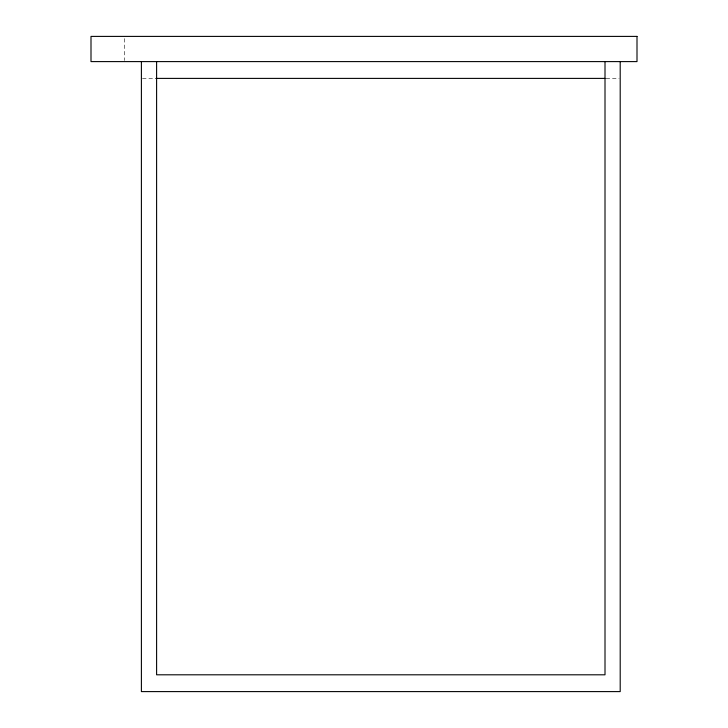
<?xml version="1.0" encoding="UTF-8"?>
<svg xmlns="http://www.w3.org/2000/svg" width="728" height="728" viewBox="0 0 728 728"><rect width="100%" height="100%" fill="white"/><g stroke="black" fill="none" stroke-linecap="round" stroke-linejoin="round"><path stroke-width="0.55" stroke-dasharray="3.64 2.73" d="M142.488 78.397L156.174 78.397M606.087 78.397L619.119 78.397M124.597 38.593L124.597 60.506"/><path stroke-width="1.09" d="M156.174 78.397L605.004 78.397M620.201 61.598L620.201 691.6L141.396 691.6L141.396 61.598M605.004 61.598L605.004 674.801L156.602 674.801L156.602 61.598M637 36.4L91 36.4L91 61.598L637 61.598L637 36.4"/></g></svg>
